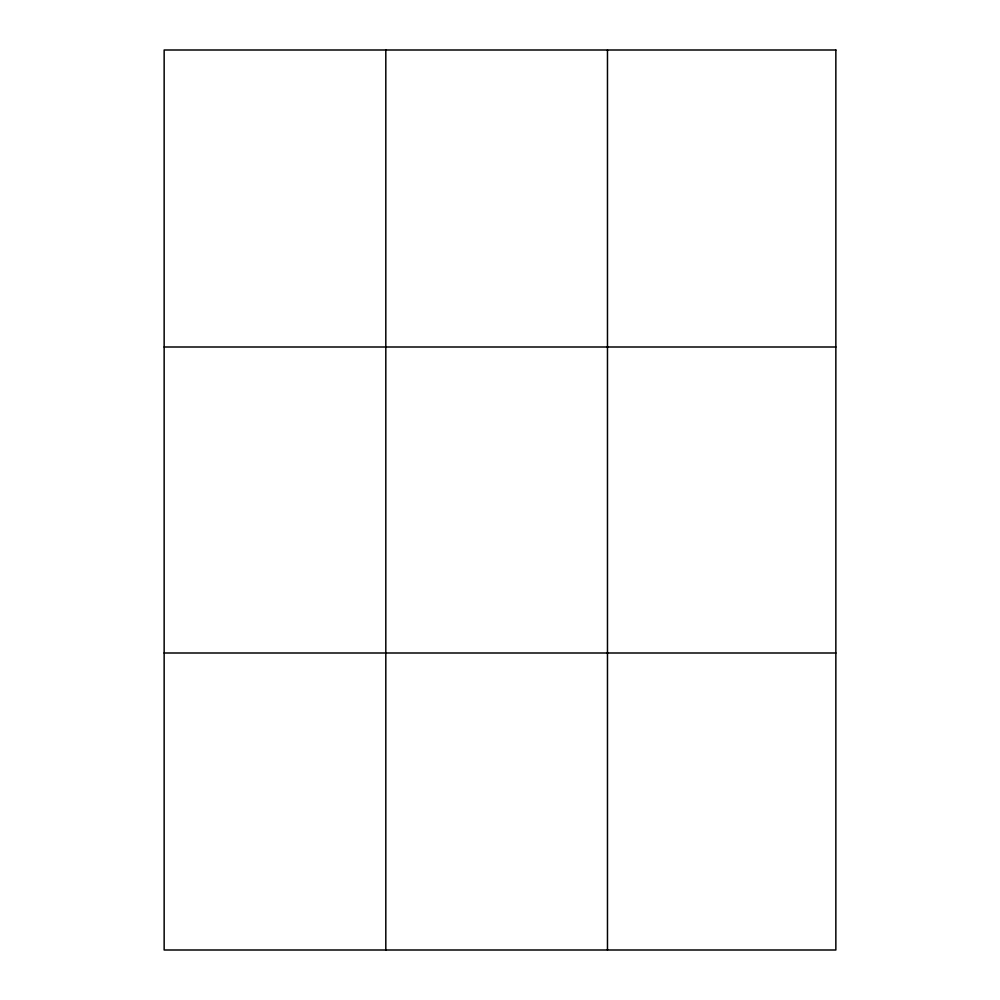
<?xml version="1.0" encoding="UTF-8"?>
<svg xmlns="http://www.w3.org/2000/svg" width="1000" height="1000" viewBox="0 0 1000 1000"><rect width="100%" height="100%" fill="white"/><g stroke="black" fill="none" stroke-linecap="round" stroke-linejoin="round"><path stroke-width="1.5" d="M385.812 50L385.812 950M607.475 50L607.475 950M164.15 347L835.85 347M164.15 653L835.85 653M835.85 50L835.85 950L164.15 950L164.15 50L835.85 50"/></g></svg>
